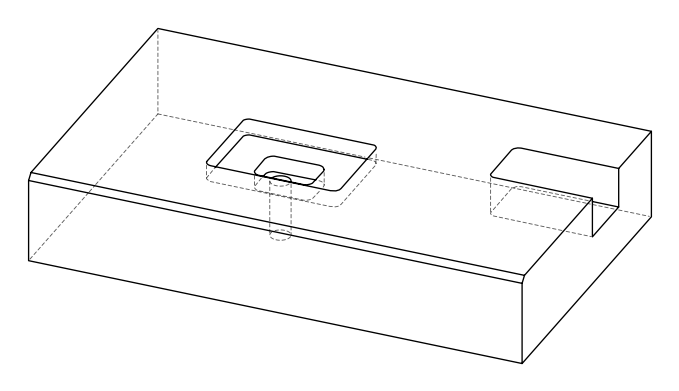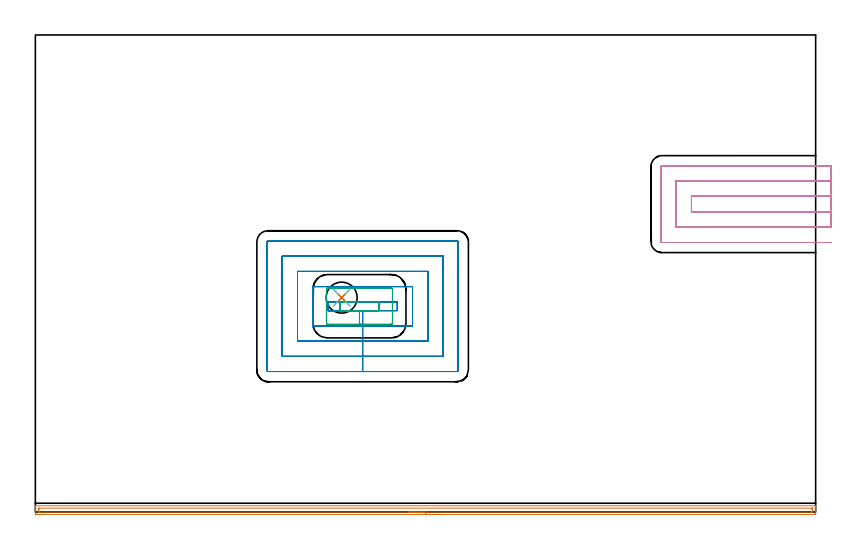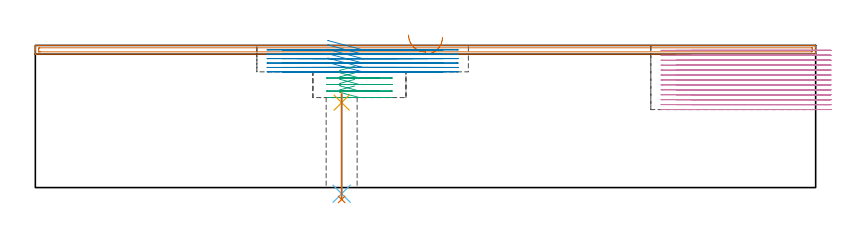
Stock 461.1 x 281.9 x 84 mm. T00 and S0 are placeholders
(PLAN: 7 operations, 6 tool changes, 44.9 min)
(1 AREA_MILL | FG_CHAMFER_SURFACE | UGT0205_001 | 7.56 min | 6234 mm3)
(2 MILL_RECTANGULAR_POCKET | POCKET_RECTANGULAR_STRAIGHT | NXT0201_011 | Follow Part, ap 3, ae 75% | 15.16 min | 173366 mm3)
(3 MILL_RECTANGULAR_POCKET_1 | POCKET_RECTANGULAR_STRAIGHT_1 | UGT0201_010 | Follow Part, ap 4, ae 75% | 1.92 min | 30292 mm3)
(4 MILL_SLOT | SLOT_PARTIAL_RECTANGULAR | NXT0201_011 | Follow Part, ap 3, ae 75% | 19.72 min | 210773 mm3)
(5 SPOT_DRILL | STEP1HOLE | NXT0321_9005460120000 | 0.06 min | 185 mm3)
(6 DRILL_THROUGH_HOLE_INTO_CENTER | STEP1HOLE | NXT0301_089 | 0.24 min | 5608 mm3)
(7 DRILL_TO_ENLARGE_THROUGH_HOLE | STEP1HOLE | UGT0301_252 | 0.26 min | 8182 mm3)
(TOOL UGT0205_001 | Chamfer Mill 20 x 3 x 45 deg. | D20 FL50 Z2)
(TOOL NXT0201_011 | ENDMILL 12mm [2P460-1200-NA 1630] | D12 FL38 Z6)
(TOOL UGT0201_010 | End Mill 16 mm | D16 FL22 Z2)
(TOOL NXT0321_9005460120000 | NC Spot Drill, 142deg, 12mm, Carbide, Uncoated | D12 PA142 FL30 Z2)
(TOOL NXT0301_089 | Carbide Drill 11.8mm [860.1-1180-035A1-MM 2214] | D11.8 PA140 FL55 Z2)
(TOOL UGT0301_252 | Twist Drill 18.3 mm | D18.3 PA118 FL135 Z2)
(OP 1 AREA_MILL)
G17 G21 G94 G90
T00 M6
G54
G17 G0 G90 X240.55 Y-1.5 S1061 M3
G43 Z94. H0
Z88.8
G94 G1 X240.512 Z87.928 F250.
X240.398 Z87.064
X240.209 Z86.212
X239.947 Z85.38
X239.613 Z84.574
X239.21 Z83.8
X238.742 Z83.064
X238.21 Z82.372
X237.621 Z81.729
X236.978 Z81.14
X236.286 Z80.608
X235.55 Z80.14
X234.776 Z79.737
X233.97 Z79.403
X233.138 Z79.141
X232.286 Z78.952
X231.422 Z78.838
X230.55 Z78.8
X0.613
X0.205 Y-1.496 Z78.801
X0.01 Y-1.491 Z78.805
X0. Y-1.095 Z79.2
Y0.661 Z80.955
Y1.212 Z81.509
Y1.539 Z81.835
Y2.091 Z82.387
Y2.417 Z82.712
Y3.07 Z83.37
Y3.399 Z83.698
X0.002 Y3.551 Z83.844
X0.01 Y3.698 Z83.988
X0.166 Y3.7 Z84.
X460.934
X461.09 Y3.698 Z83.988
X461.098 Y3.551 Z83.844
X461.1 Y3.399 Z83.698
Y3.07 Z83.37
Y2.417 Z82.712
Y1.212 Z81.509
Y0.661 Z80.955
Y-0.82 Z79.476
X461.097 Y-1.095 Z79.2
X461.09 Y-1.491 Z78.805
X460.895 Y-1.496 Z78.801
X460.487 Y-1.5 Z78.8
X230.55
Y-0.086 Z80.214
X3.158
X2.398 Y-0.085 Z80.215
X2.263 Y-0.084 Z80.216
X2.045 Y-0.079 Z80.221
X2.009 Y-0.069 Z80.231
X2.005 Y-0.041 Z80.259
X2.003 Y-0.011 Z80.289
X2. Y0.174 Z80.474
Y0.661 Z80.961
Y1.052 Z81.352
X2.003 Y1.539 Z81.839
X2.009 Y1.922 Z82.222
X2.028 Y2.279 Z82.579
X2.398 Y2.284 Z82.584
X2.533 Y2.285 Z82.585
X458.835 Y2.286 Z82.586
X459.057 Y2.284 Z82.584
X459.084 Y2.282 Z82.582
X459.09 Y2.28 Z82.58
X459.094 Y2.273 Z82.573
X459.098 Y2.241 Z82.541
X459.1 Y1.539 Z81.839
Y1.147 Z81.447
X459.097 Y0.661 Z80.961
X459.091 Y0.278 Z80.578
X459.072 Y-0.079 Z80.221
X458.702 Y-0.084 Z80.216
X458.567 Y-0.085 Z80.215
X230.55 Y-0.086 Z80.214
X229.678 Z80.252
X228.814 Z80.366
X227.962 Z80.555
X227.13 Z80.817
X226.324 Z81.151
X225.55 Z81.554
X224.814 Z82.023
X224.122 Z82.554
X223.479 Z83.143
X222.89 Z83.786
X222.358 Z84.478
X221.89 Z85.214
X221.487 Z85.988
X221.153 Z86.794
X220.891 Z87.626
X220.702 Z88.478
X220.588 Z89.343
X220.55 Z90.214
G0 Z94.
M5
M2
(OP 2 MILL_RECTANGULAR_POCKET)
G17 G21 G94 G90
T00 M6
G54
G17 G0 G90 X172.9 Y119.399 S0 M3
G43 Z94. H1
Z87.
G94 G1 Y119. Z86.893 F250.
X193.4 Z81.4
X213.9 F500.
Y124.2
X172.9
Y119.
X193.4
Y110.
X222.9
Y133.2
X163.9
Y110.
X193.4
Y101.
X231.9
Y142.2
X154.9
Y101.
X193.4
Y92.
X240.9
Y151.2
X145.9
Y92.
X193.4
Y83.
X249.2
G3 X249.9 Y83.7 R0.7
G1 Y159.5
G3 X249.2 Y160.2 R0.7
G1 X137.6
G3 X136.9 Y159.5 R0.7
G1 Y83.7
G3 X137.6 Y83. R0.7
G1 X193.4
X194.4
G0 X172.9 Y119.399 Z84.4
G1 Y119. Z84.293 F250.
X193.4 Z78.8
X213.9 F500.
Y124.2
X172.9
Y119.
X193.4
Y110.
X222.9
Y133.2
X163.9
Y110.
X193.4
Y101.
X231.9
Y142.2
X154.9
Y101.
X193.4
Y92.
X240.9
Y151.2
X145.9
Y92.
X193.4
Y83.
X249.2
G3 X249.9 Y83.7 R0.7
G1 Y159.5
G3 X249.2 Y160.2 R0.7
G1 X137.6
G3 X136.9 Y159.5 R0.7
G1 Y83.7
G3 X137.6 Y83. R0.7
G1 X193.4
X194.4
G0 X172.9 Y119.399 Z81.8
G1 Y119. Z81.693 F250.
X193.4 Z76.2
X213.9 F500.
Y124.2
X172.9
Y119.
X193.4
Y110.
X222.9
Y133.2
X163.9
Y110.
X193.4
Y101.
X231.9
Y142.2
X154.9
Y101.
X193.4
Y92.
X240.9
Y151.2
X145.9
Y92.
X193.4
Y83.
X249.2
G3 X249.9 Y83.7 R0.7
G1 Y159.5
G3 X249.2 Y160.2 R0.7
G1 X137.6
G3 X136.9 Y159.5 R0.7
G1 Y83.7
G3 X137.6 Y83. R0.7
G1 X193.4
X194.4
G0 X172.9 Y119.399 Z79.2
G1 Y119. Z79.093 F250.
X193.4 Z73.6
X213.9 F500.
Y124.2
X172.9
Y119.
X193.4
Y110.
X222.9
Y133.2
X163.9
Y110.
X193.4
Y101.
X231.9
Y142.2
X154.9
Y101.
X193.4
Y92.
X240.9
Y151.2
X145.9
Y92.
X193.4
Y83.
X249.2
G3 X249.9 Y83.7 R0.7
G1 Y159.5
G3 X249.2 Y160.2 R0.7
G1 X137.6
G3 X136.9 Y159.5 R0.7
G1 Y83.7
G3 X137.6 Y83. R0.7
G1 X193.4
X194.4
G0 X172.9 Y119.399 Z76.6
G1 Y119. Z76.493 F250.
X193.4 Z71.
X213.9 F500.
Y124.2
X172.9
Y119.
X193.4
Y110.
X222.9
Y133.2
X163.9
Y110.
X193.4
Y101.
X231.9
Y142.2
X154.9
Y101.
X193.4
Y92.
X240.9
Y151.2
X145.9
Y92.
X193.4
Y83.
X249.2
G3 X249.9 Y83.7 R0.7
G1 Y159.5
G3 X249.2 Y160.2 R0.7
G1 X137.6
G3 X136.9 Y159.5 R0.7
G1 Y83.7
G3 X137.6 Y83. R0.7
G1 X193.4
X194.4
G0 X172.9 Y119.399 Z74.
G1 Y119. Z73.893 F250.
X193.4 Z68.4
X213.9 F500.
Y124.2
X172.9
Y119.
X193.4
Y110.
X222.9
Y133.2
X163.9
Y110.
X193.4
Y101.
X231.9
Y142.2
X154.9
Y101.
X193.4
Y92.
X240.9
Y151.2
X145.9
Y92.
X193.4
Y83.
X249.2
G3 X249.9 Y83.7 R0.7
G1 Y159.5
G3 X249.2 Y160.2 R0.7
G1 X137.6
G3 X136.9 Y159.5 R0.7
G1 Y83.7
G3 X137.6 Y83. R0.7
G1 X193.4
X194.4
G0 Z94.
M5
M2
(OP 3 MILL_RECTANGULAR_POCKET_1)
G17 G21 G94 G90
T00 M6
G54
G17 G0 G90 X188.665 Y124.3 S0 M3
G43 Z94. H0
Z71.6
G94 G1 X180. Z69.278 F250.
Y118.9 Z67.831
X191.5 Z64.75
X203. F500.
Y124.3
X180.
Y118.9
X191.5
Y110.9
X210.3
G3 X211. Y111.6 R0.7
G1 Y131.6
G3 X210.3 Y132.3 R0.7
G1 X172.7
G3 X172. Y131.6 R0.7
G1 Y111.6
G3 X172.7 Y110.9 R0.7
G1 X191.5
X192.5
G0 X188.665 Y124.3 Z67.75
G1 X180. Z65.428 F250.
Y118.9 Z63.981
X191.5 Z60.9
X203. F500.
Y124.3
X180.
Y118.9
X191.5
Y110.9
X210.3
G3 X211. Y111.6 R0.7
G1 Y131.6
G3 X210.3 Y132.3 R0.7
G1 X172.7
G3 X172. Y131.6 R0.7
G1 Y111.6
G3 X172.7 Y110.9 R0.7
G1 X191.5
X192.5
G0 X188.665 Y124.3 Z63.9
G1 X180. Z61.578 F250.
Y118.9 Z60.131
X191.5 Z57.05
X203. F500.
Y124.3
X180.
Y118.9
X191.5
Y110.9
X210.3
G3 X211. Y111.6 R0.7
G1 Y131.6
G3 X210.3 Y132.3 R0.7
G1 X172.7
G3 X172. Y131.6 R0.7
G1 Y111.6
G3 X172.7 Y110.9 R0.7
G1 X191.5
X192.5
G0 X188.665 Y124.3 Z60.05
G1 X180. Z57.728 F250.
Y118.9 Z56.281
X191.5 Z53.2
X203. F500.
Y124.3
X180.
Y118.9
X191.5
Y110.9
X210.3
G3 X211. Y111.6 R0.7
G1 Y131.6
G3 X210.3 Y132.3 R0.7
G1 X172.7
G3 X172. Y131.6 R0.7
G1 Y111.6
G3 X172.7 Y110.9 R0.7
G1 X191.5
X192.5
G0 Z94.
M5
M2
(OP 4 MILL_SLOT)
G17 G21 G94 G90
T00 M6
G54
G17 G0 G90 X470.1 Y186.6 S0 M3
G43 Z94. H1
Z81.085
G94 G1 X467.1 F250.
X387.7 F500.
Y177.3
X467.1
X470.1 F250.
Y195.6
X467.1
X378.7 F500.
Y168.3
X467.1
X470.1 F250.
Y204.6
X467.1
X370.4 F500.
G3 X369.7 Y203.9 R0.7
G1 Y160.
G3 X370.4 Y159.3 R0.7
G1 X467.1
X470.1 F250.
G0 Y186.6 Z78.169
G1 X467.1
X387.7 F500.
Y177.3
X467.1
X470.1 F250.
Y195.6
X467.1
X378.7 F500.
Y168.3
X467.1
X470.1 F250.
Y204.6
X467.1
X370.4 F500.
G3 X369.7 Y203.9 R0.7
G1 Y160.
G3 X370.4 Y159.3 R0.7
G1 X467.1
X470.1 F250.
G0 Y186.6 Z75.254
G1 X467.1
X387.7 F500.
Y177.3
X467.1
X470.1 F250.
Y195.6
X467.1
X378.7 F500.
Y168.3
X467.1
X470.1 F250.
Y204.6
X467.1
X370.4 F500.
G3 X369.7 Y203.9 R0.7
G1 Y160.
G3 X370.4 Y159.3 R0.7
G1 X467.1
X470.1 F250.
G0 Y186.6 Z72.338
G1 X467.1
X387.7 F500.
Y177.3
X467.1
X470.1 F250.
Y195.6
X467.1
X378.7 F500.
Y168.3
X467.1
X470.1 F250.
Y204.6
X467.1
X370.4 F500.
G3 X369.7 Y203.9 R0.7
G1 Y160.
G3 X370.4 Y159.3 R0.7
G1 X467.1
X470.1 F250.
G0 Y186.6 Z69.423
G1 X467.1
X387.7 F500.
Y177.3
X467.1
X470.1 F250.
Y195.6
X467.1
X378.7 F500.
Y168.3
X467.1
X470.1 F250.
Y204.6
X467.1
X370.4 F500.
G3 X369.7 Y203.9 R0.7
G1 Y160.
G3 X370.4 Y159.3 R0.7
G1 X467.1
X470.1 F250.
G0 Y186.6 Z66.508
G1 X467.1
X387.7 F500.
Y177.3
X467.1
X470.1 F250.
Y195.6
X467.1
X378.7 F500.
Y168.3
X467.1
X470.1 F250.
Y204.6
X467.1
X370.4 F500.
G3 X369.7 Y203.9 R0.7
G1 Y160.
G3 X370.4 Y159.3 R0.7
G1 X467.1
X470.1 F250.
G0 Y186.6 Z63.592
G1 X467.1
X387.7 F500.
Y177.3
X467.1
X470.1 F250.
Y195.6
X467.1
X378.7 F500.
Y168.3
X467.1
X470.1 F250.
Y204.6
X467.1
X370.4 F500.
G3 X369.7 Y203.9 R0.7
G1 Y160.
G3 X370.4 Y159.3 R0.7
G1 X467.1
X470.1 F250.
G0 Y186.6 Z60.677
G1 X467.1
X387.7 F500.
Y177.3
X467.1
X470.1 F250.
Y195.6
X467.1
X378.7 F500.
Y168.3
X467.1
X470.1 F250.
Y204.6
X467.1
X370.4 F500.
G3 X369.7 Y203.9 R0.7
G1 Y160.
G3 X370.4 Y159.3 R0.7
G1 X467.1
X470.1 F250.
G0 Y186.6 Z57.762
G1 X467.1
X387.7 F500.
Y177.3
X467.1
X470.1 F250.
Y195.6
X467.1
X378.7 F500.
Y168.3
X467.1
X470.1 F250.
Y204.6
X467.1
X370.4 F500.
G3 X369.7 Y203.9 R0.7
G1 Y160.
G3 X370.4 Y159.3 R0.7
G1 X467.1
X470.1 F250.
G0 Y186.6 Z54.846
G1 X467.1
X387.7 F500.
Y177.3
X467.1
X470.1 F250.
Y195.6
X467.1
X378.7 F500.
Y168.3
X467.1
X470.1 F250.
Y204.6
X467.1
X370.4 F500.
G3 X369.7 Y203.9 R0.7
G1 Y160.
G3 X370.4 Y159.3 R0.7
G1 X467.1
X470.1 F250.
G0 Y186.6 Z51.931
G1 X467.1
X387.7 F500.
Y177.3
X467.1
X470.1 F250.
Y195.6
X467.1
X378.7 F500.
Y168.3
X467.1
X470.1 F250.
Y204.6
X467.1
X370.4 F500.
G3 X369.7 Y203.9 R0.7
G1 Y160.
G3 X370.4 Y159.3 R0.7
G1 X467.1
X470.1 F250.
G0 Y186.6 Z49.015
G1 X467.1
X387.7 F500.
Y177.3
X467.1
X470.1 F250.
Y195.6
X467.1
X378.7 F500.
Y168.3
X467.1
X470.1 F250.
Y204.6
X467.1
X370.4 F500.
G3 X369.7 Y203.9 R0.7
G1 Y160.
G3 X370.4 Y159.3 R0.7
G1 X467.1
X470.1 F250.
G0 Y186.6 Z46.1
G1 X467.1
X387.7 F500.
Y177.3
X467.1
X470.1 F250.
Y195.6
X467.1
X378.7 F500.
Y168.3
X467.1
X470.1 F250.
Y204.6
X467.1
X370.4 F500.
G3 X369.7 Y203.9 R0.7
G1 Y160.
G3 X370.4 Y159.3 R0.7
G1 X467.1
X470.1 F250.
G0 Z94.
M5
M2
(OP 5 SPOT_DRILL)
G17 G21 G94 G90
T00 M6
G54
G17 G0 G90 X181. Y126.7 S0 M3
G43 Z94. H0
G94 G81 G98 Z50.2 F250. R56.2
G80
M5
M2
(OP 6 DRILL_THROUGH_HOLE_INTO_CENTER)
G17 G21 G94 G90
T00 M6
G54
G17 G0 G90 X181. Y126.7 S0 M3
G43 Z94. H1
G94 G73 G98 Z-3.647 F250. Q11.369 R55.2
G80
M5
M2
(OP 7 DRILL_TO_ENLARGE_THROUGH_HOLE)
G17 G21 G94 G90
T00 M6
G54
G17 G0 G90 X181. Y126.7 S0 M3
G43 Z94. H0
G94 G73 G98 Z-6.998 F250. Q15.049 R55.2
G80
M5
M2
